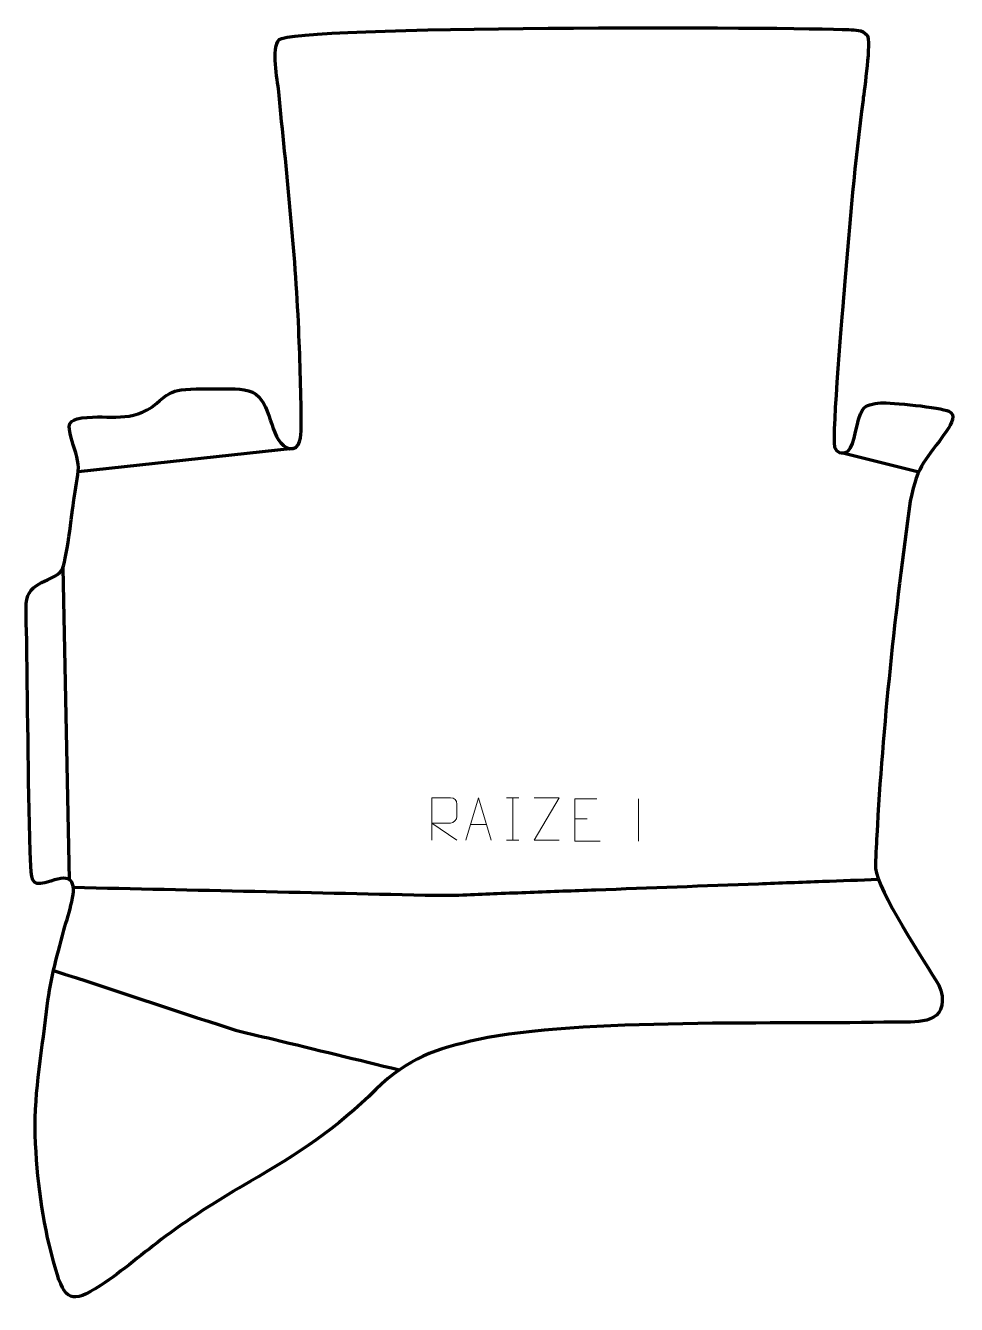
# Model space of a CAD drawing. Header units: millimetres. Extents: x 1143 to 1689, y 2 to 752.
import ezdxf

# ---------------------------------------------------------------- set-up
doc = ezdxf.new("R2010")
doc.units = ezdxf.units.MM
doc.header["$MEASUREMENT"] = 0
doc.layers.add('layer 1', color=7, linetype='Continuous')
doc.layers.add('layer 2', color=7, linetype='Continuous')

msp = doc.modelspace()

# ---------------------------------------------------------------- linework, layer by layer
at = {"layer": 'layer 1', "color": 142, "lineweight": 158}
for points in [[(1299.9445, 503.6262), (1299.9445, 503.6262), (1174.0605, 490.0182), (1174.0605, 490.0182)], [(1622.3899, 501.1972), (1622.3899, 501.1972), (1666.9369, 489.9583), (1666.9369, 489.9583)], [(1165.0758, 433.8099), (1165.0758, 433.8099), (1168.8728, 250.9851), (1168.8728, 250.9851)]]:
    msp.add_open_spline(points, degree=3, dxfattribs=at)
at = {"layer": 'layer 1', "color": 250, "lineweight": 9}
for points, knots in [([(1381.5369, 274.0592), (1381.5369, 274.0592), (1381.5369, 299.0127), (1381.5369, 299.0127), (1381.5369, 299.0127), (1385.1317, 299.0127), (1388.7272, 299.0127), (1392.3224, 299.0127), (1392.3224, 299.0127), (1394.6477, 298.975), (1396.205, 297.485), (1396.2009, 295.1186), (1396.2009, 295.1186), (1396.2005, 293.0831), (1396.2005, 290.0237), (1396.2009, 287.9877), (1396.2009, 287.9877), (1396.1944, 286.1122), (1394.3821, 284.1704), (1392.3726, 284.1513), (1392.3726, 284.1513), (1392.3726, 284.1513), (1381.5369, 284.1513), (1381.5369, 284.1513), (1381.5369, 284.1513), (1381.5369, 284.1513), (1396.1916, 274.0592), (1396.1916, 274.0592)], [0, 0, 0, 0, 0.125, 0.125, 0.125, 0.125, 0.25, 0.25, 0.25, 0.25, 0.375, 0.375, 0.375, 0.375, 0.5, 0.5, 0.5, 0.5, 0.625, 0.625, 0.625, 0.625, 0.75, 0.75, 0.75, 0.75, 1, 1, 1, 1]), ([(1401.3985, 274.0592), (1401.3985, 274.0592), (1408.7695, 299.0127), (1408.7695, 299.0127), (1408.7695, 299.0127), (1408.7695, 299.0127), (1416.3394, 274.0592), (1416.3394, 274.0592)], [0, 0, 0, 0, 0.33333333, 0.33333333, 0.33333333, 0.33333333, 1, 1, 1, 1]), ([(1456.1664, 274.0572), (1456.1664, 274.0572), (1441.5474, 274.0572), (1441.5474, 274.0572), (1441.5474, 274.0572), (1441.5474, 274.0572), (1456.1907, 299.0146), (1456.1907, 299.0146), (1456.1907, 299.0146), (1456.1907, 299.0146), (1441.5474, 299.0146), (1441.5474, 299.0146)], [0, 0, 0, 0, 0.25, 0.25, 0.25, 0.25, 0.5, 0.5, 0.5, 0.5, 1, 1, 1, 1]), ([(1478.1589, 298.4156), (1478.1589, 298.4156), (1465.285, 298.4156), (1465.285, 298.4156), (1465.285, 298.4156), (1465.285, 298.4156), (1465.285, 273.462), (1465.285, 273.462), (1465.285, 273.462), (1465.285, 273.462), (1480.1508, 273.462), (1480.1508, 273.462)], [0, 0, 0, 0, 0.25, 0.25, 0.25, 0.25, 0.5, 0.5, 0.5, 0.5, 1, 1, 1, 1])]:
    msp.add_open_spline(points, degree=3, knots=knots, dxfattribs=at)
for points in [[(1425.2849, 299.0127), (1425.2849, 299.0127), (1432.453, 299.0127), (1432.453, 299.0127)], [(1428.8689, 299.0127), (1428.8689, 299.0127), (1428.8689, 274.0592), (1428.8689, 274.0592)], [(1502.7179, 298.4259), (1502.7179, 298.4259), (1502.7179, 273.4518), (1502.7179, 273.4518)], [(1465.285, 286.5359), (1465.285, 286.5359), (1472.4531, 286.5359), (1472.4531, 286.5359)], [(1404.1211, 283.3086), (1404.1211, 283.3086), (1413.6168, 283.3086), (1413.6168, 283.3086)], [(1425.2849, 274.0592), (1425.2849, 274.0592), (1432.453, 274.0592), (1432.453, 274.0592)]]:
    msp.add_open_spline(points, degree=3, dxfattribs=at)
at = {"layer": 'layer 1', "color": 142, "lineweight": 158}
for points, knots in [([(1171.2494, 246.4944), (1242.2016, 244.9381), (1313.1704, 243.2637), (1384.1226, 241.819), (1384.1226, 241.819), (1395.5325, 241.5867), (1408.24, 242.4393), (1419.7657, 242.8691), (1419.7657, 242.8691), (1432.6102, 243.348), (1445.4548, 243.8269), (1458.2992, 244.3059), (1458.2992, 244.3059), (1464.7216, 244.5454), (1471.1438, 244.7849), (1477.5661, 245.0243), (1477.5661, 245.0243), (1509.3563, 246.2098), (1541.1466, 247.3951), (1572.9368, 248.5806), (1572.9368, 248.5806), (1585.4603, 249.0475), (1597.9837, 249.5145), (1610.5071, 249.9815), (1610.5071, 249.9815), (1621.425, 250.3885), (1632.3428, 250.7957), (1643.2607, 251.2027)], [0, 0, 0, 0, 0.125, 0.125, 0.125, 0.125, 0.25, 0.25, 0.25, 0.25, 0.375, 0.375, 0.375, 0.375, 0.5, 0.5, 0.5, 0.5, 0.625, 0.625, 0.625, 0.625, 0.75, 0.75, 0.75, 0.75, 1, 1, 1, 1]), ([(1159.6597, 197.772), (1194.222, 186.4167), (1228.7592, 174.8479), (1263.3835, 163.699), (1263.3835, 163.699), (1271.1471, 161.1993), (1280.5105, 159.3761), (1288.5907, 157.4109), (1288.5907, 157.4109), (1313.2027, 151.4251), (1337.8147, 145.439), (1362.4268, 139.453)], [0, 0, 0, 0, 0.25, 0.25, 0.25, 0.25, 0.5, 0.5, 0.5, 0.5, 1, 1, 1, 1])]:
    msp.add_open_spline(points, degree=3, knots=knots, dxfattribs=at)
at = {"layer": 'layer 2', "color": 242, "lineweight": 158}
msp.add_open_spline([(1348.7149, 128.0051), (1367.5794, 146.2914), (1383.5959, 151.7539), (1408.7822, 157.2332), (1408.7822, 157.2332), (1466.3955, 169.767), (1589.7517, 165.9656), (1652.6385, 167.4523), (1652.6385, 167.4523), (1664.0487, 167.7222), (1682.6004, 165.3225), (1680.6457, 182.7358), (1680.6457, 182.7358), (1680.3695, 185.1966), (1679.7939, 186.9796), (1678.6651, 189.1655), (1678.6651, 189.1655), (1670.8766, 202.1619), (1642.2517, 245.3014), (1641.703, 257.4544), (1641.703, 257.4544), (1641.454, 262.9699), (1642.0722, 271.2402), (1642.3752, 276.9164), (1642.3752, 276.9164), (1645.7413, 339.9659), (1653.2435, 410.1515), (1662.0226, 472.8646), (1662.0226, 472.8646), (1666.3859, 495.4546), (1671.3226, 496.4952), (1683.1966, 513.9473), (1683.1966, 513.9473), (1686.4581, 518.7413), (1689.0627, 523.4248), (1684.5974, 525.5838), (1684.5974, 525.5838), (1679.7588, 527.9228), (1650.5242, 530.7707), (1644.7438, 530.4454), (1644.7438, 530.4454), (1640.0783, 530.183), (1635.9658, 529.2155), (1634.1307, 526.5902), (1634.1307, 526.5902), (1630.102, 520.8268), (1629.9191, 505.3782), (1625.5252, 502.4083), (1625.5252, 502.4083), (1621.885, 499.9479), (1618.482, 501.4162), (1617.6681, 504.6386), (1617.6681, 504.6386), (1615.913, 512.6499), (1622.4531, 587.379), (1623.4547, 599.4669), (1623.4547, 599.4669), (1626.4762, 636.0681), (1629.5036, 671.699), (1634.2932, 708.1495), (1634.2932, 708.1495), (1635.0531, 713.864), (1639.1717, 742.8233), (1636.6941, 745.9499), (1636.6941, 745.9499), (1633.9252, 749.4442), (1629.8745, 749.056), (1625.8127, 749.2732), (1625.8127, 749.2732), (1594.0788, 750.9697), (1299.3919, 751.6583), (1291.9465, 743.4079), (1291.9465, 743.4079), (1287.1051, 738.043), (1290.9956, 720.5008), (1291.7166, 712.9103), (1291.7166, 712.9103), (1296.171, 666.4663), (1301.436, 620.2661), (1303.4213, 573.613), (1303.4213, 573.613), (1304.2192, 554.4487), (1304.8491, 534.7925), (1304.9232, 515.6208), (1304.9232, 515.6208), (1304.939, 511.5369), (1304.3019, 502.6926), (1298.2123, 503.6117), (1298.2123, 503.6117), (1286.7565, 506.3776), (1287.8941, 528.5047), (1278.3089, 535.5148), (1278.3089, 535.5148), (1273.2986, 539.1792), (1264.5382, 538.6424), (1258.5637, 538.7114), (1258.5637, 538.7114), (1251.3738, 538.7945), (1241.5041, 538.954), (1234.4483, 538.1224), (1234.4483, 538.1224), (1229.1524, 537.4193), (1225.6494, 535.3031), (1220.0551, 530.0042), (1220.0551, 530.0042), (1204.7837, 518.1373), (1193.4099, 523.8519), (1176.3262, 521.6258), (1176.3262, 521.6258), (1167.8949, 520.5272), (1168.0171, 517.5721), (1170.0402, 509.9372), (1170.0402, 509.9372), (1171.3187, 505.208), (1174.3196, 497.2619), (1174.219, 492.5795), (1174.219, 492.5795), (1174.1034, 487.2071), (1172.2841, 479.6489), (1171.5537, 473.7191), (1171.5537, 473.7191), (1170.6996, 466.7854), (1167.2326, 436.5013), (1164.3069, 432.1262), (1164.3069, 432.1262), (1159.8739, 425.497), (1144.488, 426.617), (1143.6606, 412.8861), (1143.6606, 412.8861), (1143.2582, 406.2084), (1143.7695, 399.2274), (1143.9351, 392.526), (1143.9351, 392.526), (1143.9351, 392.526), (1143.9579, 391.5992), (1143.9579, 391.5992), (1143.9579, 391.5992), (1143.9579, 391.5992), (1143.9719, 390.9627), (1143.9719, 390.9627), (1143.9719, 390.9627), (1144.6069, 347.0816), (1144.7557, 302.7795), (1146.3228, 258.9537), (1146.3228, 258.9537), (1146.6886, 248.7187), (1148.0196, 246.7083), (1158, 250.1402), (1158, 250.1402), (1170.1193, 254.3076), (1173.114, 250.3929), (1170.3826, 238.0172), (1170.3826, 238.0172), (1169.1542, 232.4513), (1167.2691, 226.9063), (1165.7579, 221.3926), (1165.7579, 221.3926), (1161.2004, 204.586), (1157.4912, 191.2385), (1155.5427, 173.7388), (1155.5427, 173.7388), (1152.4824, 146.8462), (1147.7675, 123.782), (1149.141, 96.3007), (1149.141, 96.3007), (1150.4749, 70.043), (1153.6933, 47.8402), (1160.9048, 22.4732), (1160.9048, 22.4732), (1166.1971, 4.4226), (1170.1882, 1.935), (1187.1276, 12.9495), (1187.1276, 12.9495), (1200.1392, 21.4923), (1212.6259, 32.5134), (1225.3231, 41.8875), (1225.3231, 41.8875), (1241.9801, 54.1848), (1257.0804, 63.6489), (1274.9644, 73.9886), (1274.9644, 73.9886), (1302.5655, 89.9464), (1326.0015, 105.3161), (1348.7149, 128.0051)], degree=3, knots=[0, 0, 0, 0, 0.0212766, 0.0212766, 0.0212766, 0.0212766, 0.04255319, 0.04255319, 0.04255319, 0.04255319, 0.06382979, 0.06382979, 0.06382979, 0.06382979, 0.08510638, 0.08510638, 0.08510638, 0.08510638, 0.10638298, 0.10638298, 0.10638298, 0.10638298, 0.12765957, 0.12765957, 0.12765957, 0.12765957, 0.14893617, 0.14893617, 0.14893617, 0.14893617, 0.17021277, 0.17021277, 0.17021277, 0.17021277, 0.19148936, 0.19148936, 0.19148936, 0.19148936, 0.21276596, 0.21276596, 0.21276596, 0.21276596, 0.23404255, 0.23404255, 0.23404255, 0.23404255, 0.25531915, 0.25531915, 0.25531915, 0.25531915, 0.27659574, 0.27659574, 0.27659574, 0.27659574, 0.29787234, 0.29787234, 0.29787234, 0.29787234, 0.31914894, 0.31914894, 0.31914894, 0.31914894, 0.34042553, 0.34042553, 0.34042553, 0.34042553, 0.36170213, 0.36170213, 0.36170213, 0.36170213, 0.38297872, 0.38297872, 0.38297872, 0.38297872, 0.40425532, 0.40425532, 0.40425532, 0.40425532, 0.42553191, 0.42553191, 0.42553191, 0.42553191, 0.44680851, 0.44680851, 0.44680851, 0.44680851, 0.46808511, 0.46808511, 0.46808511, 0.46808511, 0.4893617, 0.4893617, 0.4893617, 0.4893617, 0.5106383, 0.5106383, 0.5106383, 0.5106383, 0.53191489, 0.53191489, 0.53191489, 0.53191489, 0.55319149, 0.55319149, 0.55319149, 0.55319149, 0.57446809, 0.57446809, 0.57446809, 0.57446809, 0.59574468, 0.59574468, 0.59574468, 0.59574468, 0.61702128, 0.61702128, 0.61702128, 0.61702128, 0.63829787, 0.63829787, 0.63829787, 0.63829787, 0.65957447, 0.65957447, 0.65957447, 0.65957447, 0.68085106, 0.68085106, 0.68085106, 0.68085106, 0.70212766, 0.70212766, 0.70212766, 0.70212766, 0.72340426, 0.72340426, 0.72340426, 0.72340426, 0.74468085, 0.74468085, 0.74468085, 0.74468085, 0.76595745, 0.76595745, 0.76595745, 0.76595745, 0.78723404, 0.78723404, 0.78723404, 0.78723404, 0.80851064, 0.80851064, 0.80851064, 0.80851064, 0.82978723, 0.82978723, 0.82978723, 0.82978723, 0.85106383, 0.85106383, 0.85106383, 0.85106383, 0.87234043, 0.87234043, 0.87234043, 0.87234043, 0.89361702, 0.89361702, 0.89361702, 0.89361702, 0.91489362, 0.91489362, 0.91489362, 0.91489362, 0.93617021, 0.93617021, 0.93617021, 0.93617021, 0.95744681, 0.95744681, 0.95744681, 0.95744681, 1, 1, 1, 1], dxfattribs=at)

doc.saveas('drawing.dxf')
